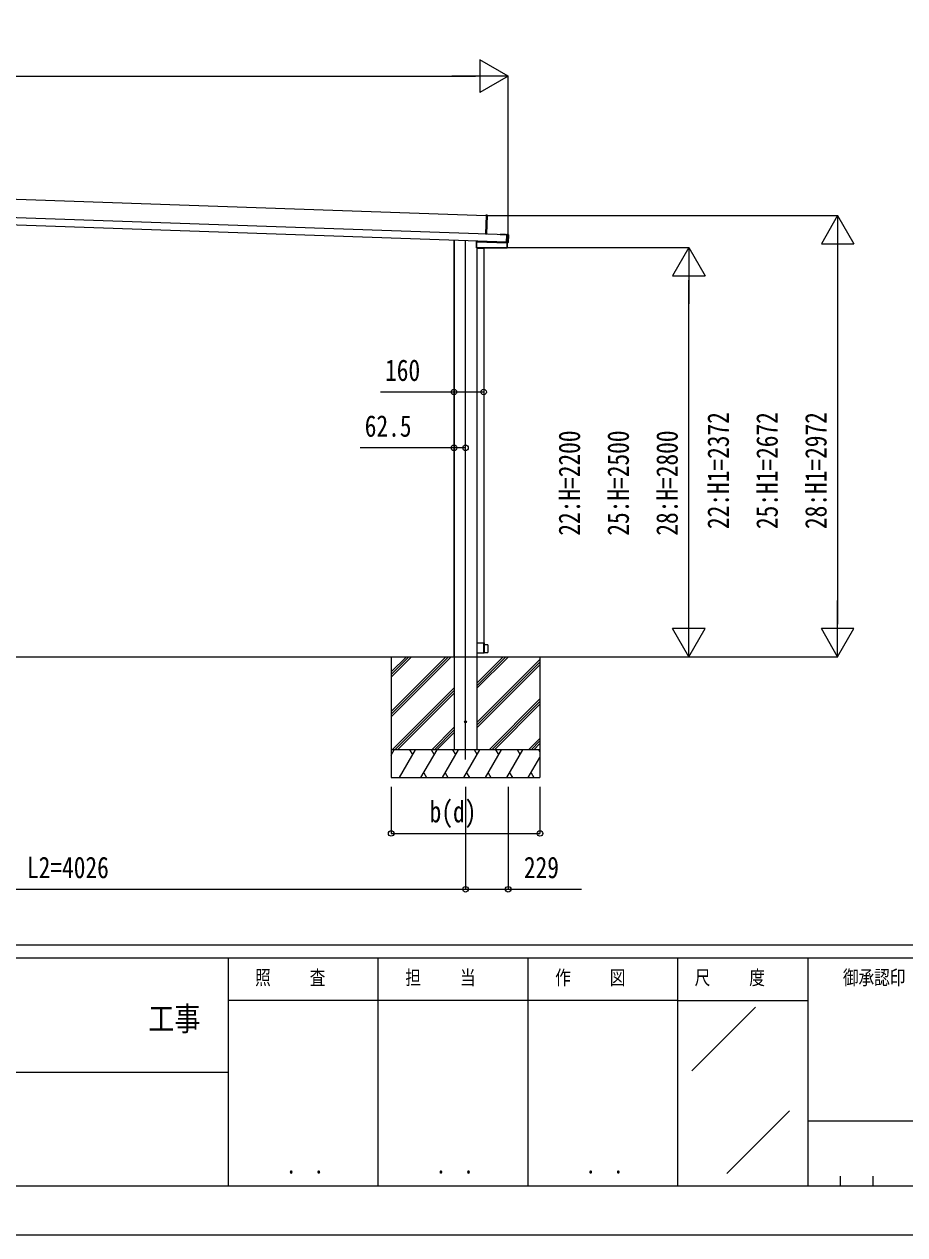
# Model space of a CAD drawing. Units: millimetres, scale not verified. Extents: x -14718 to 14718, y -10395 to 10395.
# Drawn here: x 3436 to 8170, y -10395 to -3887 of the extents above; entities that cross this region are included whole.
import ezdxf
from ezdxf.enums import TextEntityAlignment as Align

# ---------------------------------------------------------------- set-up
doc = ezdxf.new("R2010")
doc.units = ezdxf.units.MM
doc.header["$LTSCALE"] = 50
for name, color, linetype in [('0-3_YKK_12', 2, 'Continuous'), ('0-4_YKK_A1', 4, 'Continuous'), ('0-5_YKK_D', 6, 'Continuous'), ('0-6_YKK_ZWAK', 7, 'Continuous')]:
    doc.layers.add(name, color=color, linetype=linetype)
doc.styles.add('ＭＳ ゴシック', font='')
doc.styles.get('ＭＳ ゴシック').set_extended_font_data('MS Gothic')

msp = doc.modelspace()

# ---------------------------------------------------------------- linework, layer by layer
at = {"layer": '0-3_YKK_12'}
msp.add_line((5808.57, -7840.01), (5808.57, -5048.53), dxfattribs=at)
at = {"layer": '0-4_YKK_A1'}
for p, q in [((1179.79, -4750), (5918.91, -4915.5)), ((6029.19, -5059.44), (634.55, -4871.05)), ((6030.59, -5019.46), (635.94, -4831.07)), ((5918.99, -4913), (5915.43, -5014.94)), ((5918.99, -4913), (5919.01, -4912.5)), ((5924.51, -4913.53), (5918.99, -4913)), ((5919.01, -4912.5), (5924.53, -4913.03)), ((5924.98, -4913.55), (5921.42, -5015.49)), ((5746.07, -5049.55), (5746.07, -7287.51)), ((5747.27, -5049.59), (5747.27, -7287.51)), ((5747.67, -5049.6), (5747.67, -7787.51)), ((5867.47, -5056.3), (5867.47, -5089.78)), ((5867.47, -5056.3), (5867.85, -5056.31)), ((5868.15, -5056.01), (5867.77, -5056)), ((5867.85, -5056.31), (5868.15, -5056.31)), ((5867.85, -5056.31), (5867.85, -5089.4)), ((5867.97, -5055.8), (5867.97, -5053.8)), ((5868.15, -5056.31), (5868.16, -5056.01)), ((5868.16, -5056.01), (6030.7, -5061.69)), ((5868.32, -5055.81), (5868.62, -5055.81)), ((5868.32, -5055.82), (5868.62, -5055.83)), ((5868.62, -5055.81), (5868.62, -5053.83)), ((6030.21, -5061.47), (5868.62, -5055.83)), ((5915.42, -5015.44), (5915.43, -5014.94)), ((5915.43, -5014.94), (5920.95, -5015.47)), ((5920.95, -5015.47), (5921.42, -5015.49)), ((6001.63, -5017.95), (6001.7, -5015.95)), ((6007.62, -5018.16), (6007.69, -5016.16)), ((6007.69, -5016.16), (6017.69, -5016.51)), ((6017.62, -5018.51), (6017.69, -5016.51)), ((6017.69, -5016.51), (6023.68, -5016.72)), ((6023.61, -5018.71), (6023.68, -5016.72)), ((6023.68, -5016.72), (6037.17, -5017.19)), ((6029.16, -5060.47), (6029.15, -5060.82)), ((6029.15, -5060.82), (6030.35, -5060.87)), ((6029.15, -5060.82), (6029.15, -5060.82)), ((6029.15, -5060.82), (6030.35, -5060.86)), ((6030.23, -5060.86), (6030.21, -5061.47)), ((6030.51, -5061.48), (6030.21, -5061.47)), ((6030.35, -5060.86), (6030.35, -5060.87)), ((6030.51, -5061.48), (6030.53, -5060.87)), ((6037.65, -5019.17), (6030.61, -5018.92)), ((6030.62, -5061.67), (6030.65, -5060.87)), ((6030.62, -5061.67), (6030.64, -5060.88)), ((6030.63, -5018.42), (6030.64, -5018.07)), ((6031.84, -5018.11), (6030.64, -5018.07)), ((6030.64, -5018.07), (6030.64, -5018.07)), ((6031.84, -5018.11), (6030.64, -5018.07)), ((6032.72, -5061.76), (6030.7, -5061.69)), ((6030.94, -5060.92), (6030.94, -5061)), ((6036.64, -5061.2), (6030.94, -5061)), ((6031.84, -5018.11), (6031.84, -5018.11)), ((6032.18, -5017.01), (6032.14, -5018.11)), ((6032.43, -5089.78), (6033.39, -5062.08)), ((6032.44, -5018.02), (6038.14, -5018.22)), ((6032.44, -5018.02), (6032.44, -5018.1)), ((6032.72, -5061.76), (6032.71, -5062.06)), ((6033.1, -5061.77), (6032.72, -5061.76)), ((6033.01, -5062.07), (6033.39, -5062.08)), ((6035.6, -5062.16), (6033.39, -5062.08)), ((6036.64, -5061.2), (6036.19, -5060.72)), ((6036.21, -5060.22), (6037.65, -5019.17)), ((6036.71, -5060.24), (6036.21, -5060.22)), ((6038.14, -5019.18), (6036.71, -5060.24)), ((6036.71, -5060.24), (6037.15, -5060.71)), ((6038.62, -5018.74), (6037.15, -5060.71)), ((6038.14, -5019.18), (6037.65, -5019.17)), ((6037.66, -5018.67), (6038.14, -5018.22)), ((6038.62, -5018.74), (6038.14, -5019.18)), ((6038.71, -5059.27), (6040.07, -5020.29)), ((5867.85, -5089.4), (5867.47, -5089.78)), ((5867.77, -5090.08), (5868.15, -5089.69)), ((5867.77, -5090.08), (6032.13, -5090.07)), ((5868.15, -5089.4), (5867.85, -5089.4)), ((5868.15, -5089.4), (5868.15, -5089.69)), ((5868.15, -5089.69), (6031.76, -5089.69)), ((5869.47, -5090.08), (5869.47, -7787.51)), ((5869.47, -5090.52), (5869.87, -5090.52)), ((5869.87, -5090.52), (5869.87, -7213.01)), ((5869.87, -5090.52), (5870.17, -5090.52)), ((5870.17, -5090.52), (5905.57, -5090.52)), ((5876.97, -5090.52), (5876.97, -5090.32)), ((5879.97, -5090.32), (5876.97, -5090.32)), ((5879.97, -5090.08), (5879.97, -5090.32)), ((5879.97, -5090.32), (5879.97, -5090.52)), ((5903.47, -5090.32), (5900.47, -5090.32)), ((5900.47, -5090.52), (5900.47, -5090.32)), ((5903.47, -5090.32), (5903.47, -5090.52)), ((5905.57, -5090.52), (5906.07, -5090.52)), ((5906.07, -5090.52), (5906.07, -7213.01)), ((6031.76, -5089.39), (6031.76, -5089.69)), ((6031.76, -5089.69), (6032.13, -5090.07)), ((6032.43, -5089.78), (6032.06, -5089.4)), ((5869.47, -7213.01), (5869.87, -7213.01)), ((5869.87, -7213.01), (5870.17, -7213.01)), ((5870.74, -7213.01), (5870.17, -7213.01)), ((5870.17, -7244.21), (5870.44, -7213.31)), ((5870.74, -7213.01), (5870.94, -7213.01)), ((5906.37, -7213.31), (5906.37, -7244.21)), ((5907.67, -7213.01), (5908.1, -7213.01)), ((5908.1, -7213.01), (5908.3, -7213.01)), ((5908.6, -7213.31), (5908.87, -7244.21)), ((5928.57, -7223.2), (5908.98, -7222.86)), ((5928.87, -7223.5), (5928.87, -7264.92)), ((645.04, -7287.5), (6543.69, -7287.51)), ((5408.57, -7287.51), (5408.57, -7937.51)), ((5408.57, -7581.49), (5702.55, -7287.51)), ((5408.57, -7595.63), (5716.69, -7287.51)), ((5408.57, -7609.77), (5730.83, -7287.51)), ((5408.57, -7369.35), (5490.41, -7287.51)), ((5408.57, -7383.5), (5504.56, -7287.51)), ((5408.57, -7397.64), (5518.7, -7287.51)), ((5746.07, -7287.51), (5746.37, -7287.51)), ((5746.37, -7287.51), (5746.97, -7287.51)), ((5869.47, -7457.24), (6039.2, -7287.51)), ((5869.47, -7443.1), (6025.06, -7287.51)), ((5869.47, -7428.96), (6010.92, -7287.51)), ((5870.37, -7267.21), (5870.17, -7244.21)), ((5870.87, -7267.51), (5870.67, -7267.51)), ((5906.07, -7267.51), (5870.87, -7267.51)), ((5907.67, -7267.51), (5906.07, -7267.51)), ((5906.37, -7244.21), (5906.37, -7267.21)), ((5908.17, -7267.51), (5907.67, -7267.51)), ((5908.37, -7267.51), (5908.17, -7267.51)), ((5908.87, -7244.21), (5908.67, -7267.21)), ((5908.98, -7265.56), (5928.57, -7265.22)), ((6208.57, -7287.51), (6208.57, -7937.51)), ((5869.47, -7641.09), (6208.57, -7301.99)), ((5869.47, -7655.23), (6208.57, -7316.13)), ((5869.47, -7669.37), (6208.57, -7330.27)), ((5414.68, -7787.51), (5747.67, -7454.52)), ((5428.82, -7787.51), (5747.67, -7468.66)), ((5442.96, -7787.51), (5747.67, -7482.8)), ((5935.18, -7787.51), (6208.57, -7514.12)), ((5949.32, -7787.51), (6208.57, -7528.26)), ((5963.46, -7787.51), (6208.57, -7542.4)), ((5626.81, -7787.51), (5747.67, -7666.65)), ((5640.95, -7787.51), (5747.67, -7680.79)), ((5655.1, -7787.51), (5747.67, -7694.94)), ((6147.31, -7787.51), (6208.57, -7726.25)), ((6161.45, -7787.51), (6208.57, -7740.39)), ((6208.57, -7787.51), (5408.57, -7787.51)), ((5408.57, -7816.45), (5425.28, -7787.51)), ((5453.11, -7937.51), (5539.72, -7787.51)), ((5524.72, -7813.49), (5509.71, -7787.51)), ((5568.59, -7937.51), (5655.19, -7787.51)), ((5640.19, -7813.49), (5625.19, -7787.51)), ((5684.06, -7937.51), (5770.66, -7787.51)), ((5755.66, -7813.49), (5740.66, -7787.51)), ((5799.53, -7937.51), (5886.13, -7787.51)), ((5871.13, -7813.49), (5856.13, -7787.51)), ((5915, -7937.51), (6001.6, -7787.51)), ((5986.6, -7813.49), (5971.6, -7787.51)), ((6030.47, -7937.51), (6117.07, -7787.51)), ((6102.07, -7813.49), (6087.07, -7787.51)), ((6175.59, -7787.51), (6208.57, -7754.53)), ((6208.57, -7797.95), (6202.54, -7787.51)), ((5410.28, -7813.49), (5408.57, -7810.53)), ((6145.94, -7937.51), (6208.57, -7829.03)), ((5408.57, -7937.51), (6208.57, -7937.51)), ((5583.58, -7911.53), (5598.58, -7937.51)), ((5699.06, -7911.53), (5714.06, -7937.51)), ((5814.53, -7911.53), (5829.52, -7937.51)), ((5930, -7911.53), (5944.99, -7937.51)), ((6045.47, -7911.53), (6060.46, -7937.51)), ((6160.94, -7911.53), (6175.93, -7937.51))]:
    msp.add_line(p, q, dxfattribs=at)
for points in [[(5920.95, -5015.47), (5924.51, -4913.53), (5924.98, -4913.55)], [(5868.32, -5053.82), (5868.32, -5055.81), (5867.97, -5055.8)], [(5995.2, -5015.72), (5995.38, -5017.73), (6030.37, -5018.95)], [(5995.2, -5015.72), (6001.7, -5015.95), (6007.69, -5016.16)], [(6029.16, -5060.47), (6029.18, -5059.98), (6030.61, -5018.92), (6030.63, -5018.42)], [(6029.18, -5059.98), (6036.21, -5060.22), (6036.19, -5060.72), (6029.16, -5060.47)], [(6030.63, -5018.42), (6037.66, -5018.67), (6037.65, -5019.17)], [(6030.85, -5060.91), (6030.89, -5060.91), (6030.94, -5060.92)], [(6031.76, -5089.39), (6032.06, -5089.4), (6033.01, -5062.07), (6032.71, -5062.06)], [(6032.44, -5018.1), (6032.38, -5018.1), (6032.34, -5018.11)], [(5900.47, -5090.08), (5900.47, -5090.32), (5879.97, -5090.32)], [(5870.94, -7213.01), (5906.07, -7213.01), (5907.67, -7213.01)], [(5907.37, -7267.21), (5907.37, -7244.21), (5907.37, -7213.31)], [(5746.97, -7287.51), (5747.27, -7287.51), (5747.57, -7287.51), (5747.67, -7287.51)]]:
    msp.add_lwpolyline(points, dxfattribs=at)
msp.add_lwpolyline([(5868.15, -5089.4), (5868.15, -5056.31), (6032.71, -5062.06), (6031.76, -5089.39)], close=True, dxfattribs=at)
msp.add_circle((5808.57, -7637.51), 5, dxfattribs=at)
for centre, radius, start, end in [((5922.47, -4913.21), 2.07, 351.06854, 4.93146), ((5924.48, -4913.53), 0.5, 358, 84.5), ((5868.15, -5056.31), 0.3, 88.05611, 180.04719), ((5868.15, -5056.31), 0.3, 88.19064, 179.87538), ((5868.15, -5056.31), 0.3, 90.16173, 180.04449), ((5868.15, -5056.17), 0.159, 86.02272, 89.97728), ((6030.33, -5064.57), 3.71, 81.82188, 89.76035), ((6030.71, -5061.49), 0.2, 178, 268), ((6032.08, -5014.11), 4.01, 266.55184, 273.90119), ((6032.71, -5062.06), 0.3, 357.94657, 87.94647), ((6035.71, -5059.16), 3, 268, 358), ((6036.21, -5060.22), 0.501, 268.24971, 357.75029), ((6037.07, -5020.19), 3, 358, 88), ((6037.64, -5019.17), 0.501, 358.24971, 87.75029), ((5868.15, -5089.39), 0.301, 180.24971, 269.75029), ((5876.67, -5090.32), 0.3, 0, 54.36863), ((5903.77, -5090.32), 0.3, 125.63137, 180), ((6031.76, -5089.39), 0.301, 270.23913, 357.76087), ((5870.74, -7213.31), 0.3, 90, 179.5), ((5906.07, -7213.31), 0.3, 0, 90), ((5907.67, -7213.31), 0.3, 90, 180), ((5908.3, -7213.31), 0.3, 0.5, 90), ((5908.98, -7222.56), 0.3, 180.5, 271.40297), ((5928.57, -7223.5), 0.3, 0, 89), ((5870.67, -7267.21), 0.3, 180.5, 270), ((5906.07, -7267.21), 0.3, 270, 0), ((5907.67, -7267.21), 0.3, 180, 270), ((5908.37, -7267.21), 0.3, 270, 359.5), ((5908.98, -7265.86), 0.3, 90.71637, 179.5), ((5928.57, -7264.92), 0.3, 271, 0)]:
    msp.add_arc(centre, radius, start, end, dxfattribs=at)
for centre, major_axis, ratio, start_param, end_param in [((5867.77, -5056.3), (-0.3, 0.01), 0.998133, 4.7490956, 6.3180268), ((5867.77, -5055.8), (-0.2, 0.007), 0.998133, 1.607503, 3.1764341), ((5867.85, -5055.81), (0, 0.5), 0.061125, 3.1027435, 3.1394501), ((5868.15, -5055.81), (0.007, 0.2), 0.854479, 3.1782993, 4.712389), ((5868.15, -5055.81), (0.47, -0.016), 0.425228, 4.7490956, 6.2831853), ((5868.15, -5055.81), (-0.011, 0.2), 0.151815, 3.0913179, 3.1280246), ((5868.12, -5055.81), (0.201, -0.007), 0.992577, 6.2831853, 6.3180268), ((5868.12, -5055.81), (-0.501, 0.017), 0.998133, 3.1415927, 3.1764341), ((5920.92, -5015.46), (-0.013, 0.504), 0.060033, 4.3753319, 4.7012916), ((6030.71, -5061.49), (0.5, -0.017), 0.4, 3.1415927, 4.712389), ((6030.34, -5060.9), (0.6, -0.021), 0.061163, 6.2831853, 7.8539816), ((6030.95, -5060.7), (-0.01, -0.3), 0.998135, 5.4691958, 6.2831853), ((6031.84, -5018.08), (0.6, -0.021), 0.061163, 4.712389, 6.2831853), ((6032.43, -5018.32), (-0.01, -0.3), 0.998135, 3.1415927, 3.9545103), ((6033.09, -5062.07), (0.3, -0.01), 0.998135, 0, 1.5707963), ((6036.65, -5060.7), (0.342, -0.367), 0.99628, 5.4996506, 7.06672), ((6038.12, -5018.72), (0.367, 0.342), 0.99628, 5.4996506, 7.06672), ((5867.77, -5089.77), (0.213, 0.213), 0.99628, 2.358058, 3.9251274), ((6032.12, -5089.77), (-0.209, 0.217), 0.996405, 2.3754474, 3.9077379)]:
    msp.add_ellipse(centre, major_axis=major_axis, ratio=ratio, start_param=start_param, end_param=end_param, dxfattribs=at)
at = {"layer": '0-5_YKK_D'}
for p, q in [((6037.57, -4166.38), (5886.01, -4078.88)), ((5886.01, -4078.88), (5886.01, -4253.88)), ((802.57, -4166.38), (5862.57, -4166.38)), ((6037.57, -4166.38), (5734.46, -4166.38)), ((6037.57, -4166.38), (5886.01, -4253.88)), ((6037.57, -5019.19), (6037.57, -4165.38)), ((5924.42, -4915.51), (7809.57, -4915.51)), ((7808.57, -4915.51), (7721.07, -5067.06)), ((7808.57, -4915.51), (7896.07, -5067.06)), ((7808.57, -4915.51), (7808.57, -5218.62)), ((7721.07, -5067.06), (7896.07, -5067.06)), ((6030.71, -5087.51), (7009.57, -5087.51)), ((7008.57, -5087.51), (6921.07, -5239.06)), ((7008.57, -5087.51), (7096.07, -5239.06)), ((7008.57, -5087.51), (7008.57, -5390.62)), ((7808.57, -5090.51), (7808.57, -7112.51)), ((6921.07, -5239.06), (7096.07, -5239.06)), ((7008.57, -7112.51), (7008.57, -5262.51)), ((5746.07, -6164.5), (5746.07, -6165.5)), ((7008.57, -7287.51), (7008.57, -6984.4)), ((7808.57, -7287.51), (7808.57, -6984.4)), ((7008.57, -7287.51), (6921.07, -7135.95)), ((7096.07, -7135.95), (6921.07, -7135.95)), ((7008.57, -7287.51), (7096.07, -7135.95)), ((7808.57, -7287.51), (7721.07, -7135.95)), ((7896.07, -7135.95), (7721.07, -7135.95)), ((7808.57, -7287.51), (7896.07, -7135.95)), ((6509.57, -7287.51), (7009.57, -7287.51)), ((6544.69, -7287.51), (7809.57, -7287.51)), ((5408.57, -7987.51), (5408.57, -8238.51)), ((5808.57, -7987.51), (5808.57, -8538.5)), ((5808.57, -7987.51), (5808.57, -8538.5)), ((6037.57, -7987.51), (6037.57, -8538.5)), ((6208.57, -7987.51), (6208.57, -8238.51)), ((5408.57, -8237.51), (6208.57, -8237.51)), ((1782.57, -8537.5), (5808.57, -8537.5))]:
    msp.add_line(p, q, dxfattribs=at)
for points in [[(5906.07, -5864.5), (5746.07, -5864.5), (5350.97, -5864.5)], [(5808.57, -6164.5), (5746.07, -6164.5), (5241.77, -6164.5)], [(5808.57, -8537.5), (6037.57, -8537.5), (6432.67, -8537.5)]]:
    msp.add_lwpolyline(points, dxfattribs=at)
for centre in [(5746.07, -5864.5), (5906.07, -5864.5), (5746.07, -6164.5), (5808.57, -6164.5), (5408.57, -8237.51), (6208.57, -8237.51), (5808.57, -8537.5), (5808.57, -8537.5), (6037.57, -8537.5)]:
    msp.add_circle(centre, 14.88, dxfattribs=at)
at = {"layer": '0-6_YKK_ZWAK'}
for p, q in [((13632.57, -8837.5), (-13667.43, -8837.5)), ((4532.57, -8907.5), (-17.43, -8907.5)), ((5337.57, -8907.5), (5337.57, -10132.5)), ((6142.57, -8907.5), (6142.57, -10132.5)), ((6947.57, -8907.5), (6947.57, -10132.5)), ((7647.57, -8907.5), (6947.57, -8907.5)), ((11261.32, -8907.5), (7647.57, -8907.5)), ((7647.57, -8907.5), (7647.57, -10132.5)), ((6947.57, -9135), (4532.57, -9135)), ((6947.57, -9135), (7647.57, -9135)), ((7024.87, -9514.02), (7367.63, -9171.25)), ((-17.43, -9520), (4532.57, -9520)), ((7212.35, -10065.96), (7549.12, -9729.19)), ((7647.57, -9782.5), (11261.32, -9782.5)), ((7822.57, -10080), (7822.57, -10132.5)), ((7997.57, -10080), (7997.57, -10132.5)), ((-17.43, -10132.5), (4532.57, -10132.5)), ((4532.57, -10132.5), (6947.57, -10132.5)), ((6947.57, -10132.5), (7647.57, -10132.5)), ((7647.57, -10132.5), (11261.32, -10132.5))]:
    msp.add_line(p, q, dxfattribs=at)
msp.add_lwpolyline([(-14717.5, -10395), (14717.5, -10395), (14717.5, 10395), (-14717.5, 10395)], close=True, dxfattribs=at)
msp.add_lwpolyline([(6947.57, -8907.5), (4532.57, -8907.5), (4532.57, -10132.5)], dxfattribs=at)

# ---------------------------------------------------------------- texts
at = {"layer": '0-5_YKK_D', "style": 'ＭＳ ゴシック', "width": 0.8}
for s, p in [('160', (5375.97, -5839.5)), ('62.5', (5266.77, -6139.5)), ('b(d)', (5615.37, -8212.51)), ('L2=4026', (3451.17, -8512.5)), ('229', (6122.07, -8512.5))]:
    msp.add_text(s, height=115.5, dxfattribs=at).set_placement(p, align=Align.BOTTOM_LEFT)
for s, p in [('22:H1=2372', (7258.57, -6601.31)), ('25:H1=2672', (7521.07, -6601.31)), ('28:H1=2972', (7783.57, -6601.31)), ('22:H=2200', (6458.57, -6636.91)), ('25:H=2500', (6721.07, -6636.91)), ('28:H=2800', (6983.57, -6636.91))]:
    msp.add_text(s, height=115.5, rotation=90, dxfattribs=at).set_placement(p, align=Align.BOTTOM_LEFT)
at = {"layer": '0-6_YKK_ZWAK', "style": 'ＭＳ ゴシック', "width": 0.8}
for s, height, p in [('照     査', 76.98, (4677.47, -9073.75)), ('担     当', 76.98, (5485.27, -9073.75)), ('作     図', 76.98, (6290.27, -9073.75)), ('尺     度', 76.98, (7039.97, -9073.75)), ('御承認印', 76.98, (7836.98, -9073.75)), ('工事', 128.3, (4103.17, -9336.13)), ('． ．', 90.71, (4847.5, -10095.23)), ('． ．', 90.71, (5652.5, -10095.23)), ('． ．', 90.71, (6457.5, -10095.23))]:
    msp.add_text(s, height=height, dxfattribs=at).set_placement(p, align=Align.BOTTOM_LEFT)

doc.saveas('drawing.dxf')
